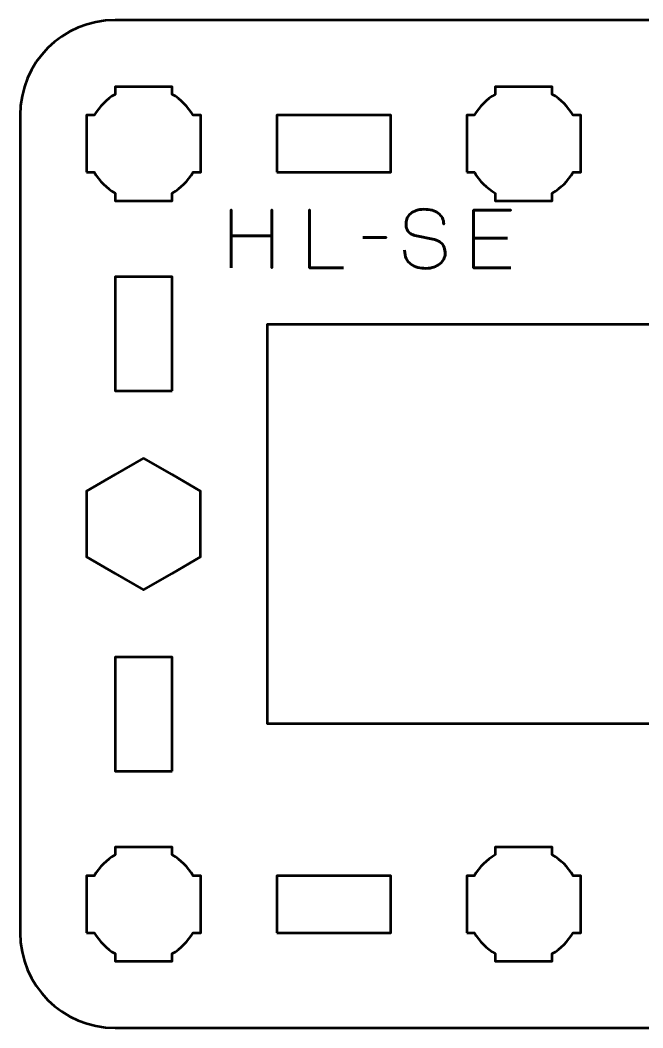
# Model space of a CAD drawing. Header units: centimetres. Extents: x -34.2 to 13.2, y -23.5 to -6.2.
# Drawn here: x -2.15 to 1.13, y -11.5 to -6.2 of the extents above; entities that cross this region are included whole.
import ezdxf

# ---------------------------------------------------------------- set-up
doc = ezdxf.new("R2010")
doc.units = ezdxf.units.CM
doc.header["$MEASUREMENT"] = 0
doc.layers.add('Layer 1', color=7, linetype='Continuous')

msp = doc.modelspace()

# ---------------------------------------------------------------- linework, layer by layer
at = {"layer": 'Layer 1', "lineweight": 53}
for points, knots in [([(5.15007, -11.00009), (5.14999, -11.27715), (4.92692, -11.50003), (4.64997, -11.50003), (4.64997, -11.50003), (1.88338, -11.50003), (1.11676, -11.50003), (-1.64983, -11.50003), (-1.64983, -11.50003), (-1.92683, -11.50003), (-2.14993, -11.27694), (-2.14993, -10.99994), (-2.14993, -10.99994), (-2.14993, -10.99994), (-2.14993, -6.70008), (-2.14993, -6.70008), (-2.14993, -6.70008), (-2.14993, -6.42295), (-1.92683, -6.19999), (-1.64983, -6.19999), (-1.64983, -6.19999), (1.11676, -6.19999), (1.88338, -6.19999), (4.64997, -6.19999), (4.64997, -6.19999), (4.92697, -6.19999), (5.15007, -6.42308), (5.15007, -6.70008), (5.15007, -6.70008), (5.15007, -6.70008), (5.15007, -11.00009), (5.15007, -11.00009)], [0, 0, 0, 0, 0.125, 0.125, 0.125, 0.125, 0.25, 0.25, 0.25, 0.25, 0.375, 0.375, 0.375, 0.375, 0.5, 0.5, 0.5, 0.5, 0.625, 0.625, 0.625, 0.625, 0.75, 0.75, 0.75, 0.75, 0.875, 0.875, 0.875, 0.875, 1, 1, 1, 1]), ([(-1.79988, -7.00008), (-1.79988, -7.00008), (-1.79988, -6.85156), (-1.79988, -6.85156), (-1.79988, -6.85156), (-1.79988, -6.85156), (-1.7999, -6.85001), (-1.7999, -6.85001), (-1.7999, -6.85001), (-1.7999, -6.85001), (-1.79988, -6.84846), (-1.79988, -6.84846), (-1.79988, -6.84846), (-1.79988, -6.84846), (-1.79988, -6.70008), (-1.79988, -6.70008), (-1.79988, -6.70008), (-1.79988, -6.70008), (-1.75979, -6.70008), (-1.75979, -6.70008), (-1.75979, -6.70008), (-1.73344, -6.65451), (-1.69544, -6.61653), (-1.64989, -6.59017), (-1.64989, -6.59017), (-1.64989, -6.59017), (-1.64989, -6.55008), (-1.64989, -6.55008), (-1.64989, -6.55008), (-1.64989, -6.55008), (-1.50584, -6.55008), (-1.50584, -6.55008), (-1.50584, -6.55008), (-1.50584, -6.55008), (-1.4999, -6.55002), (-1.4999, -6.55002), (-1.4999, -6.55002), (-1.4999, -6.55002), (-1.49396, -6.55008), (-1.49396, -6.55008), (-1.49396, -6.55008), (-1.49396, -6.55008), (-1.34989, -6.55008), (-1.34989, -6.55008), (-1.34989, -6.55008), (-1.34989, -6.55008), (-1.34989, -6.59015), (-1.34989, -6.59015), (-1.34989, -6.59015), (-1.30432, -6.61651), (-1.26633, -6.6545), (-1.23999, -6.70008), (-1.23999, -6.70008), (-1.23999, -6.70008), (-1.19989, -6.70008), (-1.19989, -6.70008), (-1.19989, -6.70008), (-1.19989, -6.70008), (-1.19989, -7.00008), (-1.19989, -7.00008), (-1.19989, -7.00008), (-1.19989, -7.00008), (-1.24008, -7.00008), (-1.24008, -7.00008), (-1.24008, -7.00008), (-1.26642, -7.04558), (-1.30438, -7.08352), (-1.34989, -7.10986), (-1.34989, -7.10986), (-1.34989, -7.10986), (-1.34989, -7.15007), (-1.34989, -7.15007), (-1.34989, -7.15007), (-1.34989, -7.15007), (-1.64989, -7.15007), (-1.64989, -7.15007), (-1.64989, -7.15007), (-1.64989, -7.15007), (-1.64989, -7.10984), (-1.64989, -7.10984), (-1.64989, -7.10984), (-1.69539, -7.0835), (-1.73335, -7.04557), (-1.75969, -7.00008), (-1.75969, -7.00008), (-1.75969, -7.00008), (-1.79988, -7.00008), (-1.79988, -7.00008)], [0, 0, 0, 0, 0.0454545, 0.0454545, 0.0454545, 0.0454545, 0.0909091, 0.0909091, 0.0909091, 0.0909091, 0.1363636, 0.1363636, 0.1363636, 0.1363636, 0.1818182, 0.1818182, 0.1818182, 0.1818182, 0.2272727, 0.2272727, 0.2272727, 0.2272727, 0.2727273, 0.2727273, 0.2727273, 0.2727273, 0.3181818, 0.3181818, 0.3181818, 0.3181818, 0.3636364, 0.3636364, 0.3636364, 0.3636364, 0.4090909, 0.4090909, 0.4090909, 0.4090909, 0.4545455, 0.4545455, 0.4545455, 0.4545455, 0.5, 0.5, 0.5, 0.5, 0.5454545, 0.5454545, 0.5454545, 0.5454545, 0.5909091, 0.5909091, 0.5909091, 0.5909091, 0.6363636, 0.6363636, 0.6363636, 0.6363636, 0.6818182, 0.6818182, 0.6818182, 0.6818182, 0.7272727, 0.7272727, 0.7272727, 0.7272727, 0.7727273, 0.7727273, 0.7727273, 0.7727273, 0.8181818, 0.8181818, 0.8181818, 0.8181818, 0.8636364, 0.8636364, 0.8636364, 0.8636364, 0.9090909, 0.9090909, 0.9090909, 0.9090909, 0.9545455, 0.9545455, 0.9545455, 0.9545455, 1, 1, 1, 1]), ([(0.20012, -7.00008), (0.20012, -7.00008), (0.20012, -6.85156), (0.20012, -6.85156), (0.20012, -6.85156), (0.20012, -6.85156), (0.2001, -6.85001), (0.2001, -6.85001), (0.2001, -6.85001), (0.2001, -6.85001), (0.20012, -6.84846), (0.20012, -6.84846), (0.20012, -6.84846), (0.20012, -6.84846), (0.20012, -6.70008), (0.20012, -6.70008), (0.20012, -6.70008), (0.20012, -6.70008), (0.24021, -6.70008), (0.24021, -6.70008), (0.24021, -6.70008), (0.26656, -6.65451), (0.30456, -6.61653), (0.35011, -6.59017), (0.35011, -6.59017), (0.35011, -6.59017), (0.35011, -6.55008), (0.35011, -6.55008), (0.35011, -6.55008), (0.35011, -6.55008), (0.49416, -6.55008), (0.49416, -6.55008), (0.49416, -6.55008), (0.49416, -6.55008), (0.5001, -6.55002), (0.5001, -6.55002), (0.5001, -6.55002), (0.5001, -6.55002), (0.50604, -6.55008), (0.50604, -6.55008), (0.50604, -6.55008), (0.50604, -6.55008), (0.65011, -6.55008), (0.65011, -6.55008), (0.65011, -6.55008), (0.65011, -6.55008), (0.65011, -6.59015), (0.65011, -6.59015), (0.65011, -6.59015), (0.69568, -6.61651), (0.73367, -6.6545), (0.76001, -6.70008), (0.76001, -6.70008), (0.76001, -6.70008), (0.80011, -6.70008), (0.80011, -6.70008), (0.80011, -6.70008), (0.80011, -6.70008), (0.80011, -7.00008), (0.80011, -7.00008), (0.80011, -7.00008), (0.80011, -7.00008), (0.75992, -7.00008), (0.75992, -7.00008), (0.75992, -7.00008), (0.73358, -7.04558), (0.69562, -7.08352), (0.65011, -7.10986), (0.65011, -7.10986), (0.65011, -7.10986), (0.65011, -7.15007), (0.65011, -7.15007), (0.65011, -7.15007), (0.65011, -7.15007), (0.35011, -7.15007), (0.35011, -7.15007), (0.35011, -7.15007), (0.35011, -7.15007), (0.35011, -7.10984), (0.35011, -7.10984), (0.35011, -7.10984), (0.30461, -7.0835), (0.26665, -7.04557), (0.24031, -7.00008), (0.24031, -7.00008), (0.24031, -7.00008), (0.20012, -7.00008), (0.20012, -7.00008)], [0, 0, 0, 0, 0.0454545, 0.0454545, 0.0454545, 0.0454545, 0.0909091, 0.0909091, 0.0909091, 0.0909091, 0.1363636, 0.1363636, 0.1363636, 0.1363636, 0.1818182, 0.1818182, 0.1818182, 0.1818182, 0.2272727, 0.2272727, 0.2272727, 0.2272727, 0.2727273, 0.2727273, 0.2727273, 0.2727273, 0.3181818, 0.3181818, 0.3181818, 0.3181818, 0.3636364, 0.3636364, 0.3636364, 0.3636364, 0.4090909, 0.4090909, 0.4090909, 0.4090909, 0.4545455, 0.4545455, 0.4545455, 0.4545455, 0.5, 0.5, 0.5, 0.5, 0.5454545, 0.5454545, 0.5454545, 0.5454545, 0.5909091, 0.5909091, 0.5909091, 0.5909091, 0.6363636, 0.6363636, 0.6363636, 0.6363636, 0.6818182, 0.6818182, 0.6818182, 0.6818182, 0.7272727, 0.7272727, 0.7272727, 0.7272727, 0.7727273, 0.7727273, 0.7727273, 0.7727273, 0.8181818, 0.8181818, 0.8181818, 0.8181818, 0.8636364, 0.8636364, 0.8636364, 0.8636364, 0.9090909, 0.9090909, 0.9090909, 0.9090909, 0.9545455, 0.9545455, 0.9545455, 0.9545455, 1, 1, 1, 1]), ([(-0.79988, -7.00008), (-0.79988, -7.00008), (-0.79988, -6.70008), (-0.79988, -6.70008), (-0.79988, -6.70008), (-0.79988, -6.70008), (-0.19989, -6.70008), (-0.19989, -6.70008), (-0.19989, -6.70008), (-0.19989, -6.70008), (-0.19989, -7.00008), (-0.19989, -7.00008), (-0.19989, -7.00008), (-0.19989, -7.00008), (-0.79988, -7.00008), (-0.79988, -7.00008)], [0, 0, 0, 0, 0.25, 0.25, 0.25, 0.25, 0.5, 0.5, 0.5, 0.5, 0.75, 0.75, 0.75, 0.75, 1, 1, 1, 1]), ([(-1.34998, -8.15008), (-1.34998, -8.15008), (-1.64999, -8.15008), (-1.64999, -8.15008), (-1.64999, -8.15008), (-1.64999, -8.15008), (-1.64999, -7.55009), (-1.64999, -7.55009), (-1.64999, -7.55009), (-1.64999, -7.55009), (-1.34998, -7.55009), (-1.34998, -7.55009), (-1.34998, -7.55009), (-1.34998, -7.55009), (-1.34998, -8.15008), (-1.34998, -8.15008)], [0, 0, 0, 0, 0.25, 0.25, 0.25, 0.25, 0.5, 0.5, 0.5, 0.5, 0.75, 0.75, 0.75, 0.75, 1, 1, 1, 1]), ([(3.85007, -7.80002), (3.85007, -9.05018), (3.85007, -8.64982), (3.85007, -9.90001), (3.85007, -9.90001), (1.93303, -9.9), (1.08859, -9.89999), (-0.84993, -9.9), (-0.84993, -9.9), (-0.84993, -9.02283), (-0.84993, -8.67719), (-0.84993, -7.80001), (-0.84993, -7.80001), (1.05155, -7.80001), (1.96024, -7.80002), (3.85007, -7.80002)], [0, 0, 0, 0, 0.25, 0.25, 0.25, 0.25, 0.5, 0.5, 0.5, 0.5, 0.75, 0.75, 0.75, 0.75, 1, 1, 1, 1]), ([(-1.49994, -8.50363), (-1.49994, -8.50363), (-1.34993, -8.59023), (-1.34993, -8.59023), (-1.34993, -8.59023), (-1.34993, -8.59023), (-1.19994, -8.67683), (-1.19994, -8.67683), (-1.19994, -8.67683), (-1.19994, -8.67683), (-1.19994, -8.85004), (-1.19994, -8.85004), (-1.19994, -8.85004), (-1.19994, -8.85004), (-1.19994, -9.02325), (-1.19994, -9.02325), (-1.19994, -9.02325), (-1.19994, -9.02325), (-1.34993, -9.10985), (-1.34993, -9.10985), (-1.34993, -9.10985), (-1.34993, -9.10985), (-1.49994, -9.19645), (-1.49994, -9.19645), (-1.49994, -9.19645), (-1.49994, -9.19645), (-1.64995, -9.10985), (-1.64995, -9.10985), (-1.64995, -9.10985), (-1.64995, -9.10985), (-1.79994, -9.02325), (-1.79994, -9.02325), (-1.79994, -9.02325), (-1.79994, -9.02325), (-1.79994, -8.85004), (-1.79994, -8.85004), (-1.79994, -8.85004), (-1.79994, -8.85004), (-1.79994, -8.67683), (-1.79994, -8.67683), (-1.79994, -8.67683), (-1.79994, -8.67683), (-1.64995, -8.59023), (-1.64995, -8.59023), (-1.64995, -8.59023), (-1.64995, -8.59023), (-1.49994, -8.50363), (-1.49994, -8.50363)], [0, 0, 0, 0, 0.0833333, 0.0833333, 0.0833333, 0.0833333, 0.1666667, 0.1666667, 0.1666667, 0.1666667, 0.25, 0.25, 0.25, 0.25, 0.3333333, 0.3333333, 0.3333333, 0.3333333, 0.4166667, 0.4166667, 0.4166667, 0.4166667, 0.5, 0.5, 0.5, 0.5, 0.5833333, 0.5833333, 0.5833333, 0.5833333, 0.6666667, 0.6666667, 0.6666667, 0.6666667, 0.75, 0.75, 0.75, 0.75, 0.8333333, 0.8333333, 0.8333333, 0.8333333, 0.9166667, 0.9166667, 0.9166667, 0.9166667, 1, 1, 1, 1]), ([(-1.34998, -10.15008), (-1.34998, -10.15008), (-1.64999, -10.15008), (-1.64999, -10.15008), (-1.64999, -10.15008), (-1.64999, -10.15008), (-1.64999, -9.55009), (-1.64999, -9.55009), (-1.64999, -9.55009), (-1.64999, -9.55009), (-1.34998, -9.55009), (-1.34998, -9.55009), (-1.34998, -9.55009), (-1.34998, -9.55009), (-1.34998, -10.15008), (-1.34998, -10.15008)], [0, 0, 0, 0, 0.25, 0.25, 0.25, 0.25, 0.5, 0.5, 0.5, 0.5, 0.75, 0.75, 0.75, 0.75, 1, 1, 1, 1]), ([(-1.79988, -11.00008), (-1.79988, -11.00008), (-1.79988, -10.85156), (-1.79988, -10.85156), (-1.79988, -10.85156), (-1.79988, -10.85156), (-1.7999, -10.85001), (-1.7999, -10.85001), (-1.7999, -10.85001), (-1.7999, -10.85001), (-1.79988, -10.84846), (-1.79988, -10.84846), (-1.79988, -10.84846), (-1.79988, -10.84846), (-1.79988, -10.70008), (-1.79988, -10.70008), (-1.79988, -10.70008), (-1.79988, -10.70008), (-1.75979, -10.70008), (-1.75979, -10.70008), (-1.75979, -10.70008), (-1.73344, -10.65451), (-1.69544, -10.61653), (-1.64989, -10.59017), (-1.64989, -10.59017), (-1.64989, -10.59017), (-1.64989, -10.55008), (-1.64989, -10.55008), (-1.64989, -10.55008), (-1.64989, -10.55008), (-1.50584, -10.55008), (-1.50584, -10.55008), (-1.50584, -10.55008), (-1.50584, -10.55008), (-1.4999, -10.55002), (-1.4999, -10.55002), (-1.4999, -10.55002), (-1.4999, -10.55002), (-1.49396, -10.55008), (-1.49396, -10.55008), (-1.49396, -10.55008), (-1.49396, -10.55008), (-1.34989, -10.55008), (-1.34989, -10.55008), (-1.34989, -10.55008), (-1.34989, -10.55008), (-1.34989, -10.59015), (-1.34989, -10.59015), (-1.34989, -10.59015), (-1.30432, -10.61651), (-1.26633, -10.6545), (-1.23999, -10.70008), (-1.23999, -10.70008), (-1.23999, -10.70008), (-1.19989, -10.70008), (-1.19989, -10.70008), (-1.19989, -10.70008), (-1.19989, -10.70008), (-1.19989, -11.00008), (-1.19989, -11.00008), (-1.19989, -11.00008), (-1.19989, -11.00008), (-1.24008, -11.00008), (-1.24008, -11.00008), (-1.24008, -11.00008), (-1.26642, -11.04558), (-1.30438, -11.08352), (-1.34989, -11.10986), (-1.34989, -11.10986), (-1.34989, -11.10986), (-1.34989, -11.15007), (-1.34989, -11.15007), (-1.34989, -11.15007), (-1.34989, -11.15007), (-1.64989, -11.15007), (-1.64989, -11.15007), (-1.64989, -11.15007), (-1.64989, -11.15007), (-1.64989, -11.10984), (-1.64989, -11.10984), (-1.64989, -11.10984), (-1.69539, -11.0835), (-1.73335, -11.04557), (-1.75969, -11.00008), (-1.75969, -11.00008), (-1.75969, -11.00008), (-1.79988, -11.00008), (-1.79988, -11.00008)], [0, 0, 0, 0, 0.0454545, 0.0454545, 0.0454545, 0.0454545, 0.0909091, 0.0909091, 0.0909091, 0.0909091, 0.1363636, 0.1363636, 0.1363636, 0.1363636, 0.1818182, 0.1818182, 0.1818182, 0.1818182, 0.2272727, 0.2272727, 0.2272727, 0.2272727, 0.2727273, 0.2727273, 0.2727273, 0.2727273, 0.3181818, 0.3181818, 0.3181818, 0.3181818, 0.3636364, 0.3636364, 0.3636364, 0.3636364, 0.4090909, 0.4090909, 0.4090909, 0.4090909, 0.4545455, 0.4545455, 0.4545455, 0.4545455, 0.5, 0.5, 0.5, 0.5, 0.5454545, 0.5454545, 0.5454545, 0.5454545, 0.5909091, 0.5909091, 0.5909091, 0.5909091, 0.6363636, 0.6363636, 0.6363636, 0.6363636, 0.6818182, 0.6818182, 0.6818182, 0.6818182, 0.7272727, 0.7272727, 0.7272727, 0.7272727, 0.7727273, 0.7727273, 0.7727273, 0.7727273, 0.8181818, 0.8181818, 0.8181818, 0.8181818, 0.8636364, 0.8636364, 0.8636364, 0.8636364, 0.9090909, 0.9090909, 0.9090909, 0.9090909, 0.9545455, 0.9545455, 0.9545455, 0.9545455, 1, 1, 1, 1]), ([(0.20012, -11.00008), (0.20012, -11.00008), (0.20012, -10.85156), (0.20012, -10.85156), (0.20012, -10.85156), (0.20012, -10.85156), (0.2001, -10.85001), (0.2001, -10.85001), (0.2001, -10.85001), (0.2001, -10.85001), (0.20012, -10.84846), (0.20012, -10.84846), (0.20012, -10.84846), (0.20012, -10.84846), (0.20012, -10.70008), (0.20012, -10.70008), (0.20012, -10.70008), (0.20012, -10.70008), (0.24021, -10.70008), (0.24021, -10.70008), (0.24021, -10.70008), (0.26656, -10.65451), (0.30456, -10.61653), (0.35011, -10.59017), (0.35011, -10.59017), (0.35011, -10.59017), (0.35011, -10.55008), (0.35011, -10.55008), (0.35011, -10.55008), (0.35011, -10.55008), (0.49416, -10.55008), (0.49416, -10.55008), (0.49416, -10.55008), (0.49416, -10.55008), (0.5001, -10.55002), (0.5001, -10.55002), (0.5001, -10.55002), (0.5001, -10.55002), (0.50604, -10.55008), (0.50604, -10.55008), (0.50604, -10.55008), (0.50604, -10.55008), (0.65011, -10.55008), (0.65011, -10.55008), (0.65011, -10.55008), (0.65011, -10.55008), (0.65011, -10.59015), (0.65011, -10.59015), (0.65011, -10.59015), (0.69568, -10.61651), (0.73367, -10.6545), (0.76001, -10.70008), (0.76001, -10.70008), (0.76001, -10.70008), (0.80011, -10.70008), (0.80011, -10.70008), (0.80011, -10.70008), (0.80011, -10.70008), (0.80011, -11.00008), (0.80011, -11.00008), (0.80011, -11.00008), (0.80011, -11.00008), (0.75992, -11.00008), (0.75992, -11.00008), (0.75992, -11.00008), (0.73358, -11.04558), (0.69562, -11.08352), (0.65011, -11.10986), (0.65011, -11.10986), (0.65011, -11.10986), (0.65011, -11.15007), (0.65011, -11.15007), (0.65011, -11.15007), (0.65011, -11.15007), (0.35011, -11.15007), (0.35011, -11.15007), (0.35011, -11.15007), (0.35011, -11.15007), (0.35011, -11.10984), (0.35011, -11.10984), (0.35011, -11.10984), (0.30461, -11.0835), (0.26665, -11.04557), (0.24031, -11.00008), (0.24031, -11.00008), (0.24031, -11.00008), (0.20012, -11.00008), (0.20012, -11.00008)], [0, 0, 0, 0, 0.0454545, 0.0454545, 0.0454545, 0.0454545, 0.0909091, 0.0909091, 0.0909091, 0.0909091, 0.1363636, 0.1363636, 0.1363636, 0.1363636, 0.1818182, 0.1818182, 0.1818182, 0.1818182, 0.2272727, 0.2272727, 0.2272727, 0.2272727, 0.2727273, 0.2727273, 0.2727273, 0.2727273, 0.3181818, 0.3181818, 0.3181818, 0.3181818, 0.3636364, 0.3636364, 0.3636364, 0.3636364, 0.4090909, 0.4090909, 0.4090909, 0.4090909, 0.4545455, 0.4545455, 0.4545455, 0.4545455, 0.5, 0.5, 0.5, 0.5, 0.5454545, 0.5454545, 0.5454545, 0.5454545, 0.5909091, 0.5909091, 0.5909091, 0.5909091, 0.6363636, 0.6363636, 0.6363636, 0.6363636, 0.6818182, 0.6818182, 0.6818182, 0.6818182, 0.7272727, 0.7272727, 0.7272727, 0.7272727, 0.7727273, 0.7727273, 0.7727273, 0.7727273, 0.8181818, 0.8181818, 0.8181818, 0.8181818, 0.8636364, 0.8636364, 0.8636364, 0.8636364, 0.9090909, 0.9090909, 0.9090909, 0.9090909, 0.9545455, 0.9545455, 0.9545455, 0.9545455, 1, 1, 1, 1]), ([(-0.79988, -10.99994), (-0.79988, -10.99994), (-0.79988, -10.69993), (-0.79988, -10.69993), (-0.79988, -10.69993), (-0.79988, -10.69993), (-0.19989, -10.69993), (-0.19989, -10.69993), (-0.19989, -10.69993), (-0.19989, -10.69993), (-0.19989, -10.99994), (-0.19989, -10.99994), (-0.19989, -10.99994), (-0.19989, -10.99994), (-0.79988, -10.99994), (-0.79988, -10.99994)], [0, 0, 0, 0, 0.25, 0.25, 0.25, 0.25, 0.5, 0.5, 0.5, 0.5, 0.75, 0.75, 0.75, 0.75, 1, 1, 1, 1])]:
    msp.add_open_spline(points, degree=3, knots=knots, dxfattribs=at)
at = {"layer": 'Layer 1', "color": 5, "lineweight": 53}
for points, knots in [([(-1.04023, -7.50285), (-1.04023, -7.50285), (-1.04023, -7.33394), (-1.04023, -7.33394), (-1.04023, -7.33394), (-1.04023, -7.33394), (-0.82476, -7.33394), (-0.82476, -7.33394), (-0.82476, -7.33394), (-0.82476, -7.33394), (-0.82476, -7.50285), (-0.82476, -7.50285), (-0.82476, -7.50285), (-0.82476, -7.50285), (-0.82476, -7.19805), (-0.82476, -7.19805), (-0.82476, -7.19805), (-0.82476, -7.19805), (-0.82476, -7.33394), (-0.82476, -7.33394), (-0.82476, -7.33394), (-0.82476, -7.33394), (-1.04023, -7.33394), (-1.04023, -7.33394), (-1.04023, -7.33394), (-1.04023, -7.33394), (-1.04023, -7.19805), (-1.04023, -7.19805), (-1.04023, -7.19805), (-1.04023, -7.19805), (-1.04023, -7.50285), (-1.04023, -7.50285)], [0, 0, 0, 0, 0.125, 0.125, 0.125, 0.125, 0.25, 0.25, 0.25, 0.25, 0.375, 0.375, 0.375, 0.375, 0.5, 0.5, 0.5, 0.5, 0.625, 0.625, 0.625, 0.625, 0.75, 0.75, 0.75, 0.75, 0.875, 0.875, 0.875, 0.875, 1, 1, 1, 1]), ([(-0.44884, -7.50285), (-0.44884, -7.50285), (-0.62706, -7.50285), (-0.62706, -7.50285), (-0.62706, -7.50285), (-0.62706, -7.50285), (-0.62706, -7.19763), (-0.62706, -7.19763), (-0.62706, -7.19763), (-0.62706, -7.19763), (-0.62706, -7.50285), (-0.62706, -7.50285), (-0.62706, -7.50285), (-0.62706, -7.50285), (-0.44884, -7.50285), (-0.44884, -7.50285)], [0, 0, 0, 0, 0.25, 0.25, 0.25, 0.25, 0.5, 0.5, 0.5, 0.5, 0.75, 0.75, 0.75, 0.75, 1, 1, 1, 1]), ([(-0.12669, -7.41056), (-0.12655, -7.42743), (-0.12359, -7.44189), (-0.11766, -7.45396), (-0.11766, -7.45396), (-0.1118, -7.46595), (-0.10362, -7.47576), (-0.09332, -7.48338), (-0.09332, -7.48338), (-0.08295, -7.49093), (-0.07102, -7.4965), (-0.05755, -7.5001), (-0.05755, -7.5001), (-0.04414, -7.50363), (-0.02975, -7.50539), (-0.01451, -7.50539), (-0.01451, -7.50539), (0.00087, -7.50532), (0.0147, -7.50306), (0.02705, -7.49876), (0.02705, -7.49876), (0.03933, -7.49445), (0.04984, -7.48867), (0.05866, -7.4814), (0.05866, -7.4814), (0.06741, -7.47413), (0.07418, -7.46602), (0.07898, -7.45699), (0.07898, -7.45699), (0.08378, -7.44796), (0.08632, -7.43872), (0.08667, -7.42919), (0.08667, -7.42919), (0.08709, -7.4167), (0.08526, -7.40527), (0.08124, -7.39497), (0.08124, -7.39497), (0.07721, -7.38467), (0.071, -7.37606), (0.06261, -7.36901), (0.06261, -7.36901), (0.05428, -7.36195), (0.04377, -7.35701), (0.03121, -7.35426), (0.03121, -7.35426), (0.03121, -7.35426), (-0.0725, -7.33182), (-0.0725, -7.33182), (-0.0725, -7.33182), (-0.08224, -7.32978), (-0.09064, -7.32632), (-0.09755, -7.32152), (-0.09755, -7.32152), (-0.10447, -7.31666), (-0.10983, -7.30995), (-0.1135, -7.30134), (-0.1135, -7.30134), (-0.11717, -7.29281), (-0.11907, -7.28194), (-0.11907, -7.26875), (-0.11907, -7.26875), (-0.11907, -7.25873), (-0.11702, -7.24928), (-0.11286, -7.24039), (-0.11286, -7.24039), (-0.10877, -7.2315), (-0.1027, -7.22366), (-0.09473, -7.21675), (-0.09473, -7.21675), (-0.08676, -7.20991), (-0.07688, -7.20454), (-0.06517, -7.20066), (-0.06517, -7.20066), (-0.05338, -7.19671), (-0.03991, -7.19474), (-0.02467, -7.19467), (-0.02467, -7.19467), (-0.00936, -7.19467), (0.00468, -7.19643), (0.01752, -7.19996), (0.01752, -7.19996), (0.03029, -7.20349), (0.04137, -7.20857), (0.05068, -7.21534), (0.05068, -7.21534), (0.06, -7.22211), (0.06719, -7.23044), (0.07213, -7.24017), (0.07213, -7.24017), (0.07707, -7.24998), (0.0794, -7.2612), (0.07905, -7.27383), (0.07905, -7.27383), (0.0794, -7.2612), (0.07707, -7.24998), (0.07213, -7.24017), (0.07213, -7.24017), (0.06719, -7.23044), (0.06, -7.22211), (0.05068, -7.21534), (0.05068, -7.21534), (0.04137, -7.20857), (0.03029, -7.20349), (0.01752, -7.19996), (0.01752, -7.19996), (0.00468, -7.19643), (-0.00936, -7.19467), (-0.02467, -7.19467), (-0.02467, -7.19467), (-0.03991, -7.19474), (-0.05338, -7.19671), (-0.06517, -7.20066), (-0.06517, -7.20066), (-0.07688, -7.20454), (-0.08676, -7.20991), (-0.09473, -7.21675), (-0.09473, -7.21675), (-0.1027, -7.22366), (-0.10877, -7.2315), (-0.11286, -7.24039), (-0.11286, -7.24039), (-0.11702, -7.24928), (-0.11907, -7.25873), (-0.11907, -7.26875), (-0.11907, -7.26875), (-0.11907, -7.28194), (-0.11724, -7.29281), (-0.11371, -7.30127), (-0.11371, -7.30127), (-0.11011, -7.30981), (-0.10482, -7.31644), (-0.0979, -7.32131), (-0.0979, -7.32131), (-0.09099, -7.32611), (-0.08252, -7.32964), (-0.0725, -7.33182), (-0.0725, -7.33182), (-0.0725, -7.33182), (0.03121, -7.35426), (0.03121, -7.35426), (0.03121, -7.35426), (0.04405, -7.35701), (0.05464, -7.36195), (0.06296, -7.36901), (0.06296, -7.36901), (0.07136, -7.37606), (0.0775, -7.38467), (0.08145, -7.39497), (0.08145, -7.39497), (0.08533, -7.40527), (0.08709, -7.4167), (0.08667, -7.42919), (0.08667, -7.42919), (0.08632, -7.43872), (0.08378, -7.44796), (0.07898, -7.45699), (0.07898, -7.45699), (0.07418, -7.46602), (0.06741, -7.47413), (0.05866, -7.4814), (0.05866, -7.4814), (0.04984, -7.48867), (0.03933, -7.49445), (0.02705, -7.49876), (0.02705, -7.49876), (0.0147, -7.50306), (0.00087, -7.50532), (-0.01451, -7.50539), (-0.01451, -7.50539), (-0.02975, -7.50539), (-0.04414, -7.50363), (-0.05755, -7.5001), (-0.05755, -7.5001), (-0.07102, -7.4965), (-0.08295, -7.49093), (-0.09332, -7.48338), (-0.09332, -7.48338), (-0.10362, -7.47576), (-0.1118, -7.46595), (-0.11766, -7.45396), (-0.11766, -7.45396), (-0.12359, -7.44189), (-0.12655, -7.42743), (-0.12669, -7.41056)], [0, 0, 0, 0, 0.0217391, 0.0217391, 0.0217391, 0.0217391, 0.0434783, 0.0434783, 0.0434783, 0.0434783, 0.0652174, 0.0652174, 0.0652174, 0.0652174, 0.0869565, 0.0869565, 0.0869565, 0.0869565, 0.1086957, 0.1086957, 0.1086957, 0.1086957, 0.1304348, 0.1304348, 0.1304348, 0.1304348, 0.1521739, 0.1521739, 0.1521739, 0.1521739, 0.173913, 0.173913, 0.173913, 0.173913, 0.1956522, 0.1956522, 0.1956522, 0.1956522, 0.2173913, 0.2173913, 0.2173913, 0.2173913, 0.2391304, 0.2391304, 0.2391304, 0.2391304, 0.2608696, 0.2608696, 0.2608696, 0.2608696, 0.2826087, 0.2826087, 0.2826087, 0.2826087, 0.3043478, 0.3043478, 0.3043478, 0.3043478, 0.326087, 0.326087, 0.326087, 0.326087, 0.3478261, 0.3478261, 0.3478261, 0.3478261, 0.3695652, 0.3695652, 0.3695652, 0.3695652, 0.3913043, 0.3913043, 0.3913043, 0.3913043, 0.4130435, 0.4130435, 0.4130435, 0.4130435, 0.4347826, 0.4347826, 0.4347826, 0.4347826, 0.4565217, 0.4565217, 0.4565217, 0.4565217, 0.4782609, 0.4782609, 0.4782609, 0.4782609, 0.5, 0.5, 0.5, 0.5, 0.5217391, 0.5217391, 0.5217391, 0.5217391, 0.5434783, 0.5434783, 0.5434783, 0.5434783, 0.5652174, 0.5652174, 0.5652174, 0.5652174, 0.5869565, 0.5869565, 0.5869565, 0.5869565, 0.6086957, 0.6086957, 0.6086957, 0.6086957, 0.6304348, 0.6304348, 0.6304348, 0.6304348, 0.6521739, 0.6521739, 0.6521739, 0.6521739, 0.673913, 0.673913, 0.673913, 0.673913, 0.6956522, 0.6956522, 0.6956522, 0.6956522, 0.7173913, 0.7173913, 0.7173913, 0.7173913, 0.7391304, 0.7391304, 0.7391304, 0.7391304, 0.7608696, 0.7608696, 0.7608696, 0.7608696, 0.7826087, 0.7826087, 0.7826087, 0.7826087, 0.8043478, 0.8043478, 0.8043478, 0.8043478, 0.826087, 0.826087, 0.826087, 0.826087, 0.8478261, 0.8478261, 0.8478261, 0.8478261, 0.8695652, 0.8695652, 0.8695652, 0.8695652, 0.8913043, 0.8913043, 0.8913043, 0.8913043, 0.9130435, 0.9130435, 0.9130435, 0.9130435, 0.9347826, 0.9347826, 0.9347826, 0.9347826, 0.9565217, 0.9565217, 0.9565217, 0.9565217, 0.9782609, 0.9782609, 0.9782609, 0.9782609, 1, 1, 1, 1]), ([(0.43253, -7.50285), (0.43253, -7.50285), (0.23526, -7.50285), (0.23526, -7.50285), (0.23526, -7.50285), (0.23526, -7.50285), (0.23526, -7.19932), (0.23526, -7.19932), (0.23526, -7.19932), (0.23526, -7.19932), (0.43253, -7.19932), (0.43253, -7.19932), (0.43253, -7.19932), (0.43253, -7.19932), (0.23526, -7.19932), (0.23526, -7.19932), (0.23526, -7.19932), (0.23526, -7.19932), (0.23526, -7.50285), (0.23526, -7.50285), (0.23526, -7.50285), (0.23526, -7.50285), (0.43253, -7.50285), (0.43253, -7.50285)], [0, 0, 0, 0, 0.1666667, 0.1666667, 0.1666667, 0.1666667, 0.3333333, 0.3333333, 0.3333333, 0.3333333, 0.5, 0.5, 0.5, 0.5, 0.6666667, 0.6666667, 0.6666667, 0.6666667, 0.8333333, 0.8333333, 0.8333333, 0.8333333, 1, 1, 1, 1]), ([(-0.34682, -7.34325), (-0.34682, -7.34325), (-0.22363, -7.34325), (-0.22363, -7.34325), (-0.22363, -7.34325), (-0.22363, -7.34325), (-0.34682, -7.34325), (-0.34682, -7.34325)], [0, 0, 0, 0, 0.5, 0.5, 0.5, 0.5, 1, 1, 1, 1]), ([(0.4156, -7.34664), (0.4156, -7.34664), (0.23526, -7.34664), (0.23526, -7.34664), (0.23526, -7.34664), (0.23526, -7.34664), (0.4156, -7.34664), (0.4156, -7.34664)], [0, 0, 0, 0, 0.5, 0.5, 0.5, 0.5, 1, 1, 1, 1])]:
    msp.add_open_spline(points, degree=3, knots=knots, dxfattribs=at)

doc.saveas('drawing.dxf')
